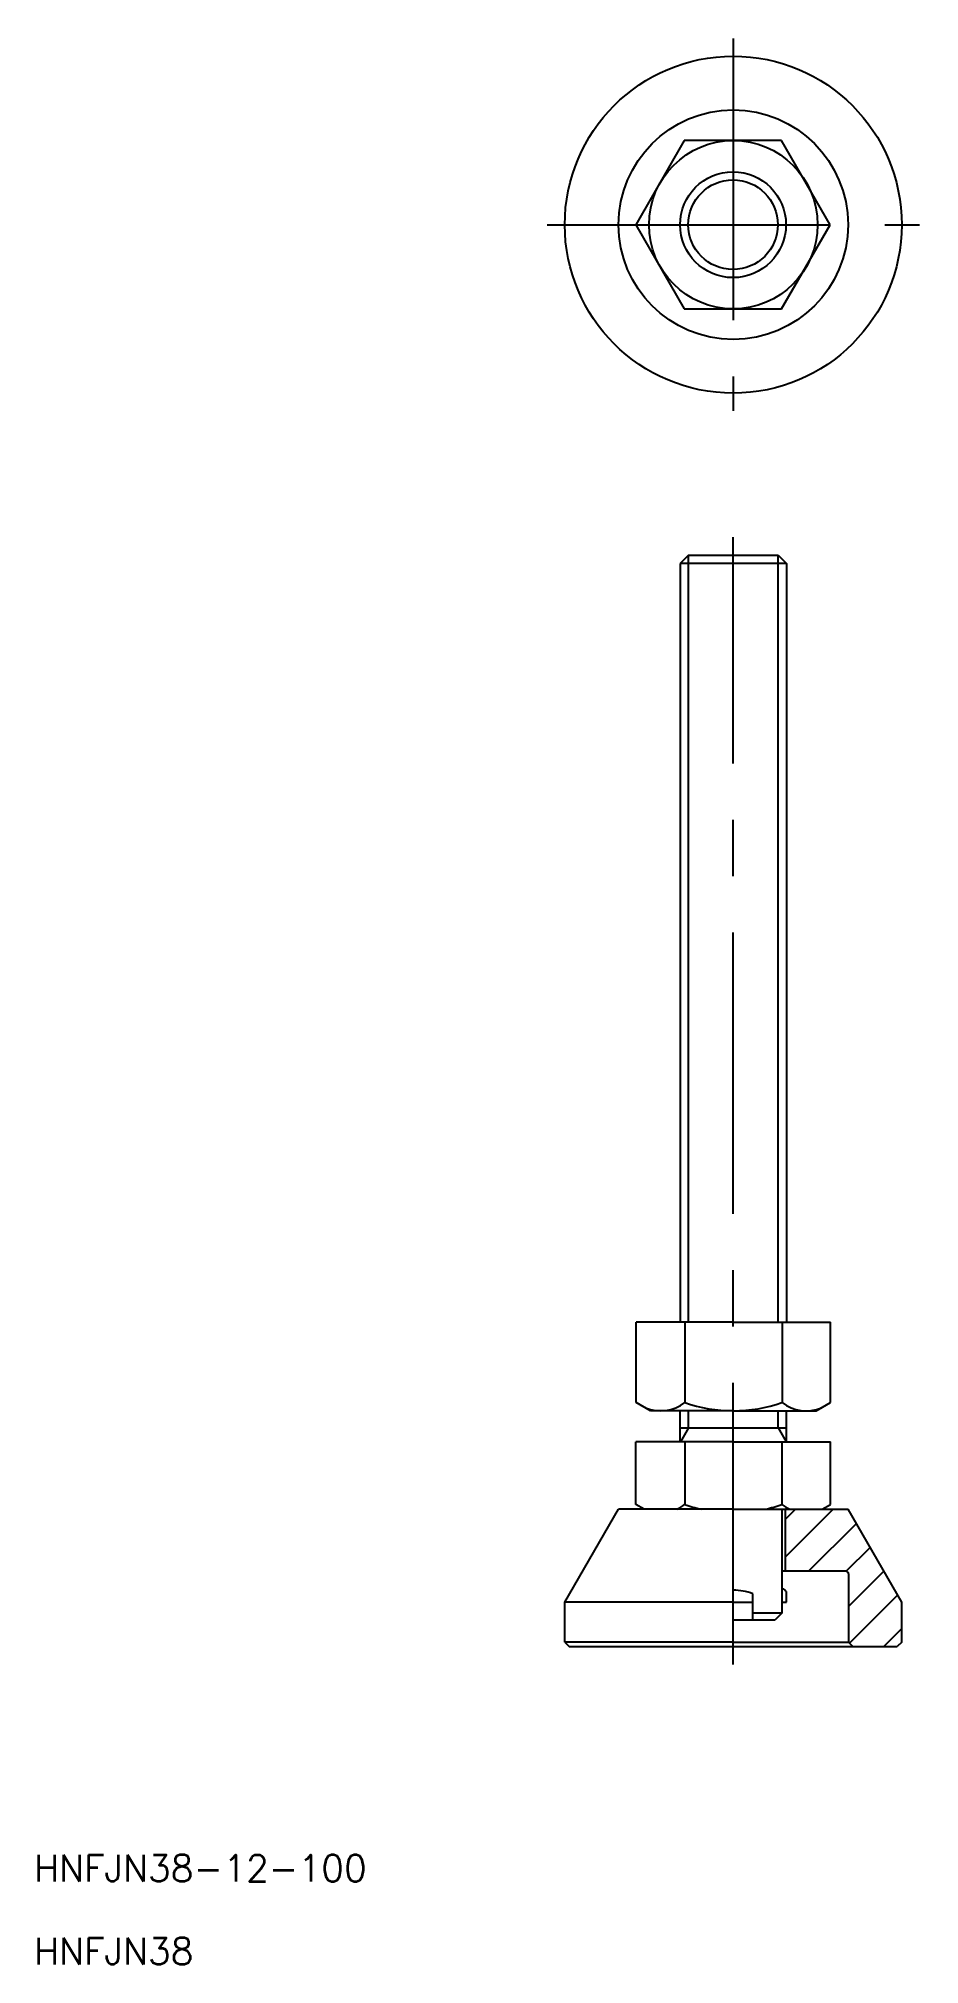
# Model space of a CAD drawing. Extents: x -78 to 21, y -36 to 181.
import ezdxf

# ---------------------------------------------------------------- set-up
doc = ezdxf.new("R2010")
doc.units = 0
doc.linetypes.add('CENTER', pattern=[50.8, 31.75, -6.35, 6.35, -6.35])
doc.layers.get('0').update_dxf_attribs({"linetype": 'CONTINUOUS'})
doc.layers.add('CENTER', color=1, linetype='CENTER')
doc.styles.get("Standard").update_dxf_attribs({"font": 'txt.shx', "height": 3, "bigfont": 'bigfont.shx'})

msp = doc.modelspace()

# ---------------------------------------------------------------- linework, layer by layer
at = {"color": 7, "linetype": 'CONTINUOUS'}
for p, q in [((-5.52, 169.85), (-11, 160.35)), ((5.45, 169.85), (-5.52, 169.85)), ((10.94, 160.35), (5.45, 169.85)), ((-11, 160.35), (-5.52, 150.85)), ((5.45, 150.85), (10.94, 160.35)), ((-5.52, 150.85), (5.45, 150.85)), ((-5.05, 123.1), (-6, 122.15)), ((-6, 122.15), (-6, 36.6)), ((6, 122.15), (-6, 122.15)), ((-5.05, 123.1), (5.05, 123.1)), ((5.05, 123.1), (6, 122.15)), ((6, 122.15), (6, 36.6)), ((-10.96, 27.54), (-10.96, 36.6)), ((0.01, 36.6), (-10.96, 36.6)), ((-5.47, 36.6), (-5.47, 27.54)), ((0.01, 36.6), (10.98, 36.6)), ((5.5, 36.6), (5.5, 27.54)), ((10.98, 27.54), (10.98, 36.6)), ((-9.33, 26.6), (-10.96, 27.54)), ((0.01, 26.6), (-9.33, 26.6)), ((-6, 23.1), (-6, 26.6)), ((0.01, 26.6), (9.36, 26.6)), ((6, 23.1), (6, 26.6)), ((9.36, 26.6), (10.98, 27.54)), ((-6, 24.68), (6, 24.68)), ((0, 23.1), (-10.97, 23.1)), ((-10.97, 16.04), (-10.97, 23.1)), ((-5.48, 23.1), (-5.48, 16.04)), ((0, 23.1), (10.97, 23.1)), ((5.48, 23.1), (5.48, 16.04)), ((10.97, 16.04), (10.97, 23.1)), ((-19, 5), (-12.94, 15.5)), ((0, 15.5), (-12.94, 15.5)), ((-10.04, 15.5), (-10.97, 16.04)), ((0, 15.5), (-10.04, 15.5)), ((0, 15.5), (12.94, 15.5)), ((0, 15.5), (10.04, 15.5)), ((5.5, 3.8), (5.5, 15.5)), ((5.9, 8.5), (5.9, 15.5)), ((10.04, 15.5), (10.97, 16.04)), ((19, 5), (12.94, 15.5)), ((12.7, 8.5), (5.5, 8.5)), ((13, 8.2), (13, 0.5)), ((0, 5), (-19, 5)), ((-19, 0.5), (-19, 5)), ((0, 5), (2.21, 5)), ((2.21, 3), (2.21, 5.97)), ((5.5, 5), (6, 5)), ((6, 5), (6, 5.97)), ((19, 0.5), (19, 5)), ((4.7, 3), (0, 3)), ((2.21, 3.8), (5.5, 3.8)), ((5.5, 3.8), (4.7, 3)), ((0, 0.5), (-19, 0.5)), ((-19, 0.5), (-18.5, 0)), ((-18.5, 0), (0, 0)), ((0, 0.5), (13, 0.5)), ((0, 0), (18.5, 0)), ((13, 0.5), (13.5, 0)), ((19, 0.5), (18.5, 0))]:
    msp.add_line(p, q, dxfattribs=at)
at = {"color": 3, "linetype": 'CONTINUOUS'}
for p, q in [((-5.05, 36.6), (-5.05, 123.1)), ((5.05, 36.6), (5.05, 123.1)), ((-5.05, 24.68), (-5.05, 26.6)), ((5.05, 24.68), (5.05, 26.6)), ((-5.05, 24.68), (-5.97, 23.1)), ((5.05, 24.68), (5.97, 23.1)), ((5.9, 14.39), (7.01, 15.5)), ((5.9, 10.14), (11.26, 15.5)), ((8.5, 8.5), (13.88, 13.88)), ((12.74, 8.5), (15.43, 11.19)), ((13, 4.51), (16.98, 8.5)), ((13.11, 0.39), (18.53, 5.81)), ((16.97, 0), (19, 2.03))]:
    msp.add_line(p, q, dxfattribs=at)
at = {"color": 7, "linetype": 'CONTINUOUS'}
for centre, radius in [((0, 160.35), 19), ((0, 160.35), 12.94), ((0, 160.35), 9.5), ((-0.03, 160.35), 5.97)]:
    msp.add_circle(centre, radius, dxfattribs=at)
at = {"color": 3, "linetype": 'CONTINUOUS'}
msp.add_circle((-0.03, 160.35), 5.05, dxfattribs=at)
at = {"color": 7, "linetype": 'CONTINUOUS'}
for centre, radius, start, end in [((-8.22, 31.08), 4.48, 247.7759, 307.7759), ((0.01, 43.1), 16.5, 250.5846, 270), ((0.01, 43.1), 16.5, 270, 289.4153), ((8.24, 31.08), 4.48, 232.224, 292.224), ((-8.23, 19.58), 4.48, 294.4044, 307.7759), ((0, 31.6), 16.5, 250.5846, 257.3582), ((0, 31.6), 16.5, 282.6417, 289.4153), ((8.23, 19.58), 4.48, 232.224, 245.5956), ((12.7, 8.2), 0.3, 0, 90), ((0, 0), 6.36, 69.696, 90), ((5.54, 6.03), 0.467, 352.0197, 94.581)]:
    msp.add_arc(centre, radius, start, end, dxfattribs=at)
at = {"layer": 'CENTER', "color": 1, "linetype": 'CENTER'}
for p, q in [((0, 181.35), (0, 139.35)), ((-21, 160.35), (21, 160.35)), ((0, -2), (0, 125.1))]:
    msp.add_line(p, q, dxfattribs=at)

# ---------------------------------------------------------------- texts
at = {"color": 7, "linetype": 'CONTINUOUS'}
for s, p in [('HNFJN38-12-100', (-78.87, -26.49)), ('HNFJN38', (-78.87, -35.84))]:
    msp.add_text(s, height=3, dxfattribs=at).set_placement(p)

doc.saveas('drawing.dxf')
